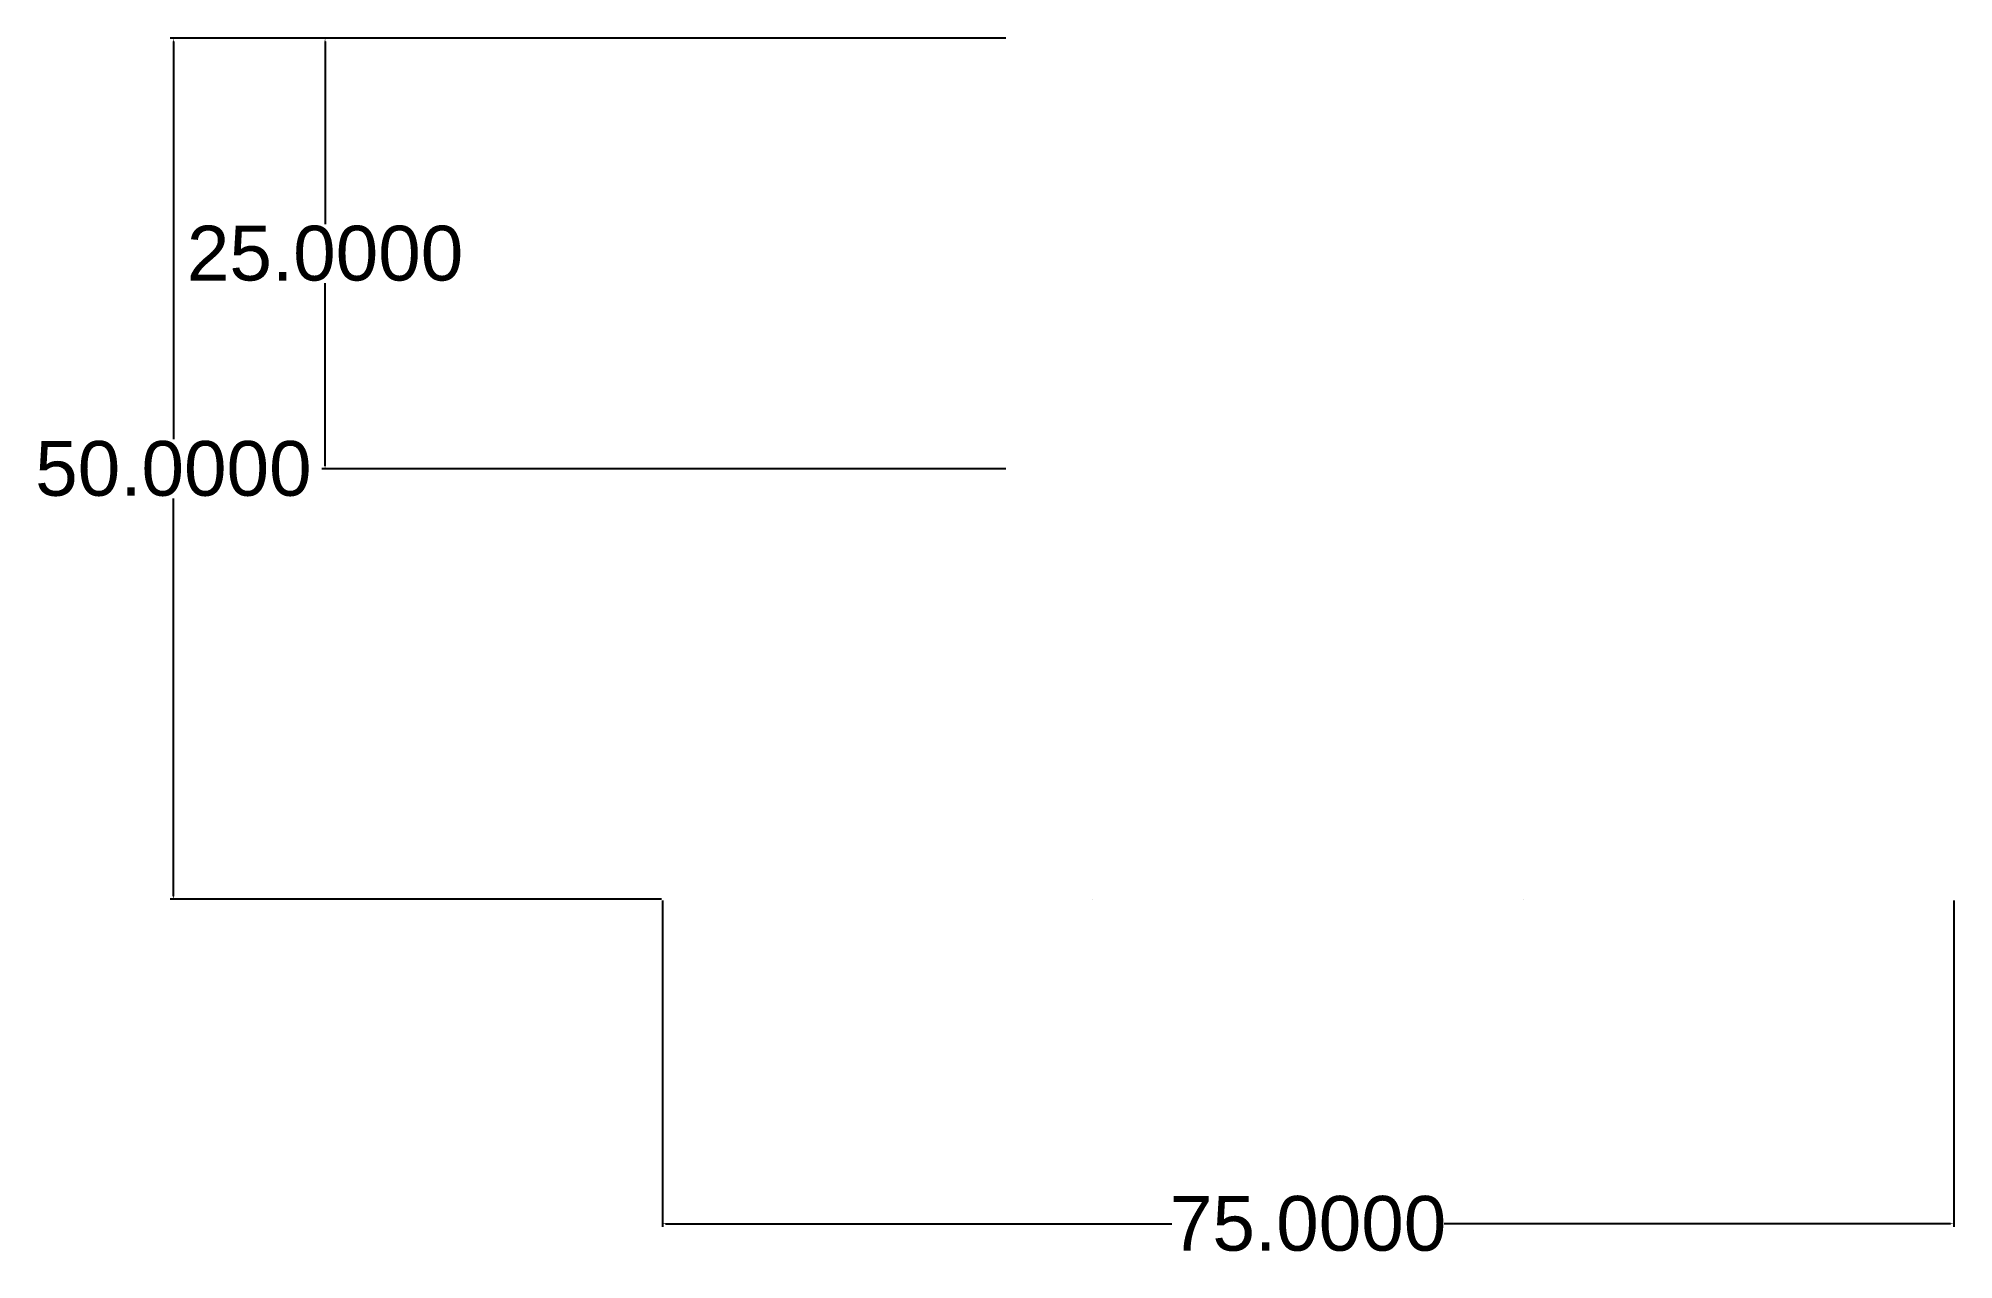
# Model space of a CAD drawing. Header units: inches. Extents: x 64 to 175, y 73 to 144.
import ezdxf

# ---------------------------------------------------------------- set-up
doc = ezdxf.new("R2010")
doc.units = ezdxf.units.IN
doc.header["$MEASUREMENT"] = 0
doc.styles.get("Standard").update_dxf_attribs({"font": 'arial.ttf'})
doc.dimstyles.get("Standard").update_dxf_attribs({"dimtxt": 3.18, "dimasz": 0.18, "dimexe": 0.18, "dimexo": 0.0625, "dimgap": 0.09, "dimtad": 0, "dimtih": 1, "dimtoh": 1, "dimdec": 4, "dimzin": 0, "dimdsep": 46, "dimtxsty": 'Standard', "dimcen": 0.09, "dimadec": 0, "dimazin": 0, "dimtfac": 1, "dimtdec": 4, "dimtofl": 0, "dimtmove": 0, "dimatfit": 3, "dimfxl": 1, "dimtolj": 1, "dimtzin": 0, "dimarcsym": 0})

# ---------------------------------------------------------------- blocks, each defined once
blk = doc.blocks.new('*D2')
at = {"color": 0, "lineweight": -2, "transparency": 16777216}
for p, q in [((100.2, 94.1), (100.2, 75.15)), ((175.2, 94.1), (175.2, 75.15)), ((100.38, 75.33), (129.79, 75.33)), ((175.02, 75.33), (145.61, 75.33))]:
    blk.add_line(p, q, dxfattribs=at)
at = {"color": 0, "transparency": 16777216}
for points in [[(100.38, 75.36), (100.38, 75.3), (100.2, 75.33)], [(175.02, 75.36), (175.02, 75.3), (175.2, 75.33)]]:
    blk.add_solid(points, dxfattribs=at)
at = {"layer": 'Defpoints', "color": 0, "transparency": 16777216}
for p in [(100.2, 94.17, -12), (175.2, 94.17, -12), (100.2, 75.33)]:
    blk.add_point(p, dxfattribs=at)
at = {"color": 0, "transparency": 16777216, "insert": (137.7, 75.33), "char_height": 3.18, "attachment_point": 5}
blk.add_mtext('\\A1;75.0000', dxfattribs=at)
blk = doc.blocks.new('*D3')
at = {"color": 0, "lineweight": -2, "transparency": 16777216}
for p, q in [((100.14, 144.17), (71.61, 144.17)), ((71.79, 143.99), (71.79, 120.88)), ((71.79, 94.35), (71.79, 117.45)), ((100.14, 94.17), (71.61, 94.17))]:
    blk.add_line(p, q, dxfattribs=at)
at = {"color": 0, "transparency": 16777216}
for points in [[(71.76, 143.99), (71.82, 143.99), (71.79, 144.17)], [(71.76, 94.35), (71.82, 94.35), (71.79, 94.17)]]:
    blk.add_solid(points, dxfattribs=at)
at = {"layer": 'Defpoints', "color": 0, "transparency": 16777216}
for p in [(100.2, 144.17, -12), (71.79, 94.17), (100.2, 94.17, -12)]:
    blk.add_point(p, dxfattribs=at)
at = {"color": 0, "transparency": 16777216, "insert": (71.79, 119.17), "char_height": 3.18, "attachment_point": 5}
blk.add_mtext('\\A1;50.0000', dxfattribs=at)
blk = doc.blocks.new('*D4')
at = {"color": 0, "lineweight": -2, "transparency": 16777216}
for p, q in [((120.14, 144.17), (80.42, 144.17)), ((80.6, 143.99), (80.6, 133.38)), ((80.6, 119.35), (80.6, 129.95)), ((120.14, 119.17), (80.42, 119.17))]:
    blk.add_line(p, q, dxfattribs=at)
at = {"color": 0, "transparency": 16777216}
for points in [[(80.57, 143.99), (80.63, 143.99), (80.6, 144.17)], [(80.57, 119.35), (80.63, 119.35), (80.6, 119.17)]]:
    blk.add_solid(points, dxfattribs=at)
at = {"layer": 'Defpoints', "color": 0, "transparency": 16777216}
for p in [(80.6, 144.17), (120.2, 144.17), (120.2, 119.17)]:
    blk.add_point(p, dxfattribs=at)
at = {"color": 0, "transparency": 16777216, "insert": (80.6, 131.67), "char_height": 3.18, "attachment_point": 5}
blk.add_mtext('\\A1;25.0000', dxfattribs=at)

msp = doc.modelspace()

# ---------------------------------------------------------------- linework, layer by layer
at = {"extrusion": (0, -1, 0)}
for p, q in [((125.1987, 94.16633), (125.1987, 94.16633, -12)), ((150.1987, 94.16633, -12), (150.1987, 94.16633))]:
    msp.add_line(p, q, dxfattribs=at)

# ---------------------------------------------------------------- dimensions: what is measured, and where the dimension line sits
for base, p1, p2, picture, middle in [((71.79382, 94.16633), (100.1987, 144.16633, -12), (100.1987, 94.16633, -12), '*D3', (71.79382, 119.16633)), ((80.59769, 144.16633), (120.1987, 119.16633), (120.1987, 144.16633), '*D4', (80.59769, 131.66633))]:
    dim = msp.add_linear_dim(base=base, p1=p1, p2=p2, angle=90, dimstyle='Standard')
    dim.commit()
    dim.dimension.update_dxf_attribs({"geometry": picture, "text_midpoint": middle})
dim = msp.add_linear_dim(base=(100.1987, 75.32848), p1=(175.1987, 94.16633, -12), p2=(100.1987, 94.16633, -12), dimstyle='Standard')
dim.commit()
dim.dimension.update_dxf_attribs({"geometry": '*D2', "text_midpoint": (137.6987, 75.32848)})

doc.saveas('drawing.dxf')
